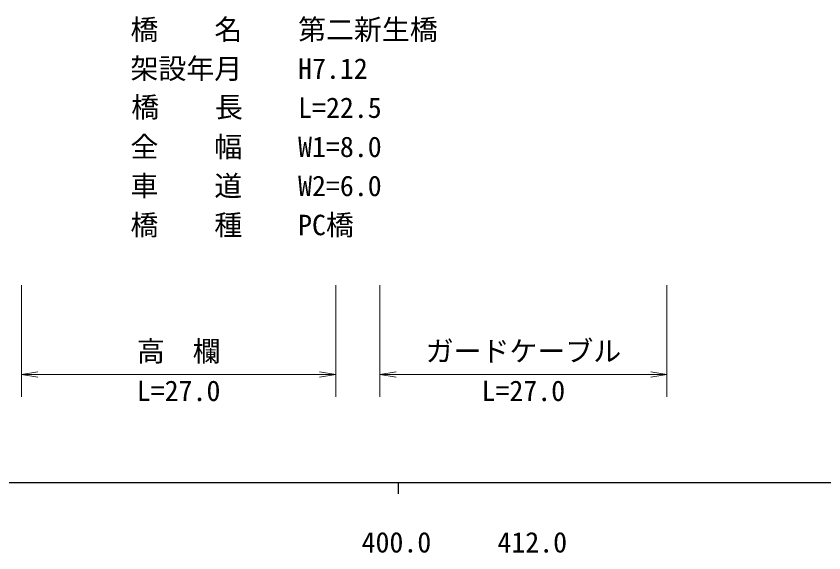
# Model space of a CAD drawing. Units: millimetres, scale not verified. Extents: x 40000 to 680000, y 20000 to 380000.
# Drawn here: x 433815 to 506094, y 198715 to 246764 of the extents above; entities that cross this region are included whole.
import ezdxf
from ezdxf.enums import TextEntityAlignment as Align

# ---------------------------------------------------------------- set-up
doc = ezdxf.new("R2010")
doc.units = ezdxf.units.MM
doc.header["$LTSCALE"] = 1000
for name, color, linetype, lineweight in [('M-STR-STR1', 1, 'Continuous', 13), ('M-STR-STR3', 7, 'Continuous', 13), ('M-TTL-BAND', 7, 'Continuous', 25)]:
    doc.layers.add(name, color=color, linetype=linetype, lineweight=lineweight)
doc.styles.add('ＭＳ ゴシック', font='')
doc.styles.get('ＭＳ ゴシック').set_extended_font_data('MS Gothic')

# ---------------------------------------------------------------- blocks, each defined once
blk = doc.blocks.new('open_arrow')
at = {"color": 0, "linetype": 'Continuous', "lineweight": -2}
blk.add_lwpolyline([(7.5, 1.25), (0, 0), (7.5, -1.25)], dxfattribs=at)

msp = doc.modelspace()

# ---------------------------------------------------------------- linework, layer by layer
at = {"layer": 'M-STR-STR3'}
for p, q in [((434304, 222677), (434304, 212677)), ((462419, 222677), (462419, 212677)), ((466372, 222677), (466372, 212677)), ((492049, 222677), (492049, 212677)), ((434304, 214677), (462419, 214677)), ((466372, 214677), (492049, 214677))]:
    msp.add_line(p, q, dxfattribs=at)
at = {"layer": 'M-TTL-BAND'}
for p, q in [((40000, 205000), (579000, 205000)), ((468000, 205000), (468000, 204000))]:
    msp.add_line(p, q, dxfattribs=at)

# ---------------------------------------------------------------- block references
at = {"layer": 'M-STR-STR3', "xscale": 193, "yscale": 193}
for p in [(434304, 214677), (466372, 214677)]:
    msp.add_blockref('open_arrow', p, dxfattribs=at)
at = {"layer": 'M-STR-STR3', "xscale": 193, "yscale": 193, "rotation": 180}
for p in [(462419, 214677), (492049, 214677)]:
    msp.add_blockref('open_arrow', p, dxfattribs=at)

# ---------------------------------------------------------------- texts
at = {"layer": 'M-STR-STR1', "style": 'ＭＳ ゴシック'}
for s, p in [('橋\u3000\u3000名', (444044, 244101)), ('第二新生橋', (459044, 244101)), ('架設年月', (444044, 240601)), ('H7.12', (459044, 240601)), ('橋\u3000  長', (444112, 237152)), ('L=22.5', (459044, 237101)), ('全\u3000\u3000幅', (444044, 233601)), ('W1=8.0', (459044, 233601)), ('車\u3000\u3000道', (444044, 230101)), ('W2=6.0', (459044, 230101)), ('橋\u3000\u3000種', (444044, 226601)), ('PC橋', (459044, 226601))]:
    msp.add_text(s, height=1833, dxfattribs=at).set_placement(p, align=Align.BOTTOM_LEFT)
at = {"layer": 'M-STR-STR3', "style": 'ＭＳ ゴシック'}
for s, p in [('高\u3000欄', (444612, 215307)), ('ガードケーブル', (470460, 215307)), ('L=27.0', (444612, 211760)), ('L=27.0', (475460, 211760))]:
    msp.add_text(s, height=1833, dxfattribs=at).set_placement(p, align=Align.BOTTOM_LEFT)
at = {"layer": 'M-TTL-BAND', "style": 'ＭＳ ゴシック'}
for s, p in [('400.0', (467844, 198195)), ('412.0', (480000, 198195))]:
    msp.add_text(s, height=1833, dxfattribs=at).set_placement(p, align=Align.BOTTOM_CENTER)

doc.saveas('drawing.dxf')
